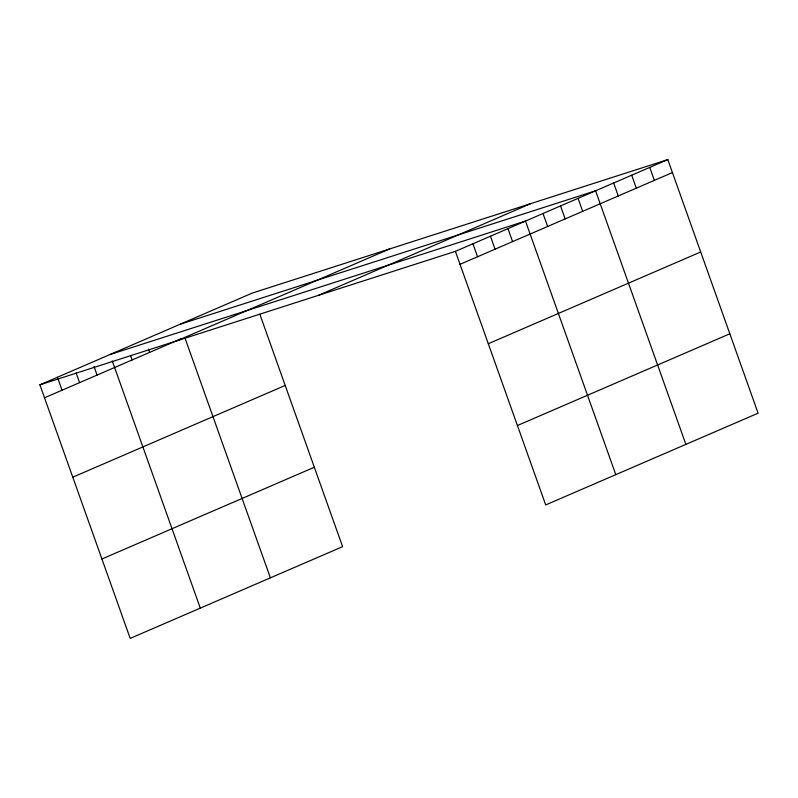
<?xml version="1.0" encoding="UTF-8"?>
<svg xmlns="http://www.w3.org/2000/svg" width="798" height="798" viewBox="0 0 798 798"><rect width="100%" height="100%" fill="white"/><g stroke="black" fill="none" stroke-linecap="round" stroke-linejoin="round"><path stroke-width="1.2" d="M259.829 314.213L342.601 546.65L130.194 638.4L39.9 384.816L252.298 293.066L667.806 159.6L758.1 413.184L545.702 504.935L455.399 251.35L667.806 159.6M44.518 397.783L181.415 338.651M177.016 340.766L389.414 249.026M318.282 295.39L530.69 203.65M460.017 264.328L672.425 172.577M72.798 477.194L285.195 385.444M488.296 343.729L700.694 251.978M101.925 558.999L314.322 467.249M517.423 425.534L729.831 333.783M180.089 324.257L595.587 190.792L685.881 444.376M109.994 354.541L525.493 221.076L615.787 474.66M39.9 384.816L455.399 251.35M649.752 167.4L654.37 180.378M631.697 175.201L636.315 188.178M613.642 183.001L618.26 195.969M578.061 198.363L582.68 211.34M560.545 205.934L565.164 218.911M543.019 213.505L547.637 226.482M507.967 228.647L512.595 241.614M490.451 236.208L495.069 249.185M472.925 243.779L477.543 256.757M185.116 338.402L270.382 577.842M148.508 349.125L149.655 352.377M130.593 355.619L132.139 359.938M112.299 361.025L200.288 608.116M94.004 366.432L97.087 375.08M76.099 372.915L79.571 382.651M57.426 377.245L62.045 390.222"/></g></svg>
